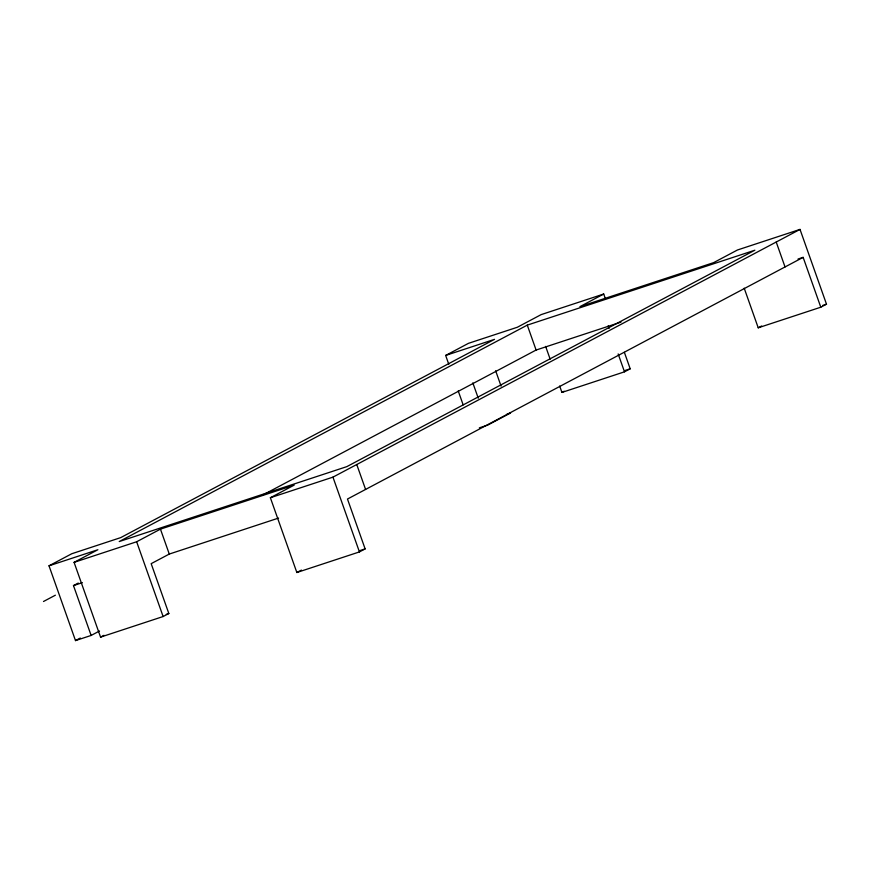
<?xml version="1.0" encoding="UTF-8"?>
<svg xmlns="http://www.w3.org/2000/svg" width="870" height="870" viewBox="0 0 870 870"><rect width="100%" height="100%" fill="white"/><g stroke="black" fill="none" stroke-linecap="round" stroke-linejoin="round"><path stroke-width="1.3" d="M99.539 630.989L91.132 635.448L75.494 640.592L49.014 565.815L71.819 553.722L120.702 537.627L494.53 339.344L445.657 355.438L448.789 364.312M445.657 355.438L468.462 343.335L517.346 327.25L541.151 314.614L603.715 294.027L605.509 299.095M278.585 518.074L169.28 554.059L151.173 563.662L168.834 613.513L163.125 616.536L100.561 637.134L74.081 562.357L97.886 549.731L49.014 565.815M527.285 325.119L119.233 541.553L346.815 466.635L754.866 250.201L527.285 325.119L536.105 350.044L263.675 494.551M74.081 562.357L136.644 541.76L160.45 529.134L294.19 485.112L270.374 497.738L296.855 572.514L359.43 551.917L365.128 548.894L347.478 499.043L803.14 257.357L820.801 307.208L758.227 327.805L744.198 288.177M603.715 294.027L579.909 306.653L713.639 262.631L737.455 249.994L800.019 229.408L826.5 304.185L820.801 307.208M43.5 601.496L55.375 595.2M91.132 635.448L73.482 585.597L78.278 583.052M270.374 497.738L332.949 477.141L800.019 229.408M75.494 640.592L80.29 638.047M100.561 637.134L103.987 635.317M559.671 386.03L561.933 392.424L564.217 391.217M561.933 392.424L624.497 371.827L630.195 368.804L624.366 352.328M296.855 572.514L301.422 570.1M758.227 327.805L761.652 325.989M798.04 259.032L803.14 257.357M536.105 350.044L620.973 322.117M625.095 370.479L630.195 368.804M822.672 305.446L826.5 304.185M506.982 414.153L510.581 412.967L487.776 425.071L479.348 427.844M73.482 585.597L82.422 582.65M166.279 614.35L168.834 613.513M360.017 550.579L365.128 548.894M776.214 242.034L785.034 266.959M608.206 325.804L609.109 328.371M618.157 353.927L624.497 371.827M545.631 346.401L550.166 359.19M495.65 370.783L501.076 386.128M472.834 382.887L478.272 398.221M458.218 390.924L463.155 404.865M356.754 464.515L365.585 489.44M332.949 477.141L359.43 551.917M160.45 529.134L169.28 554.059M136.644 541.76L163.125 616.536"/></g></svg>
